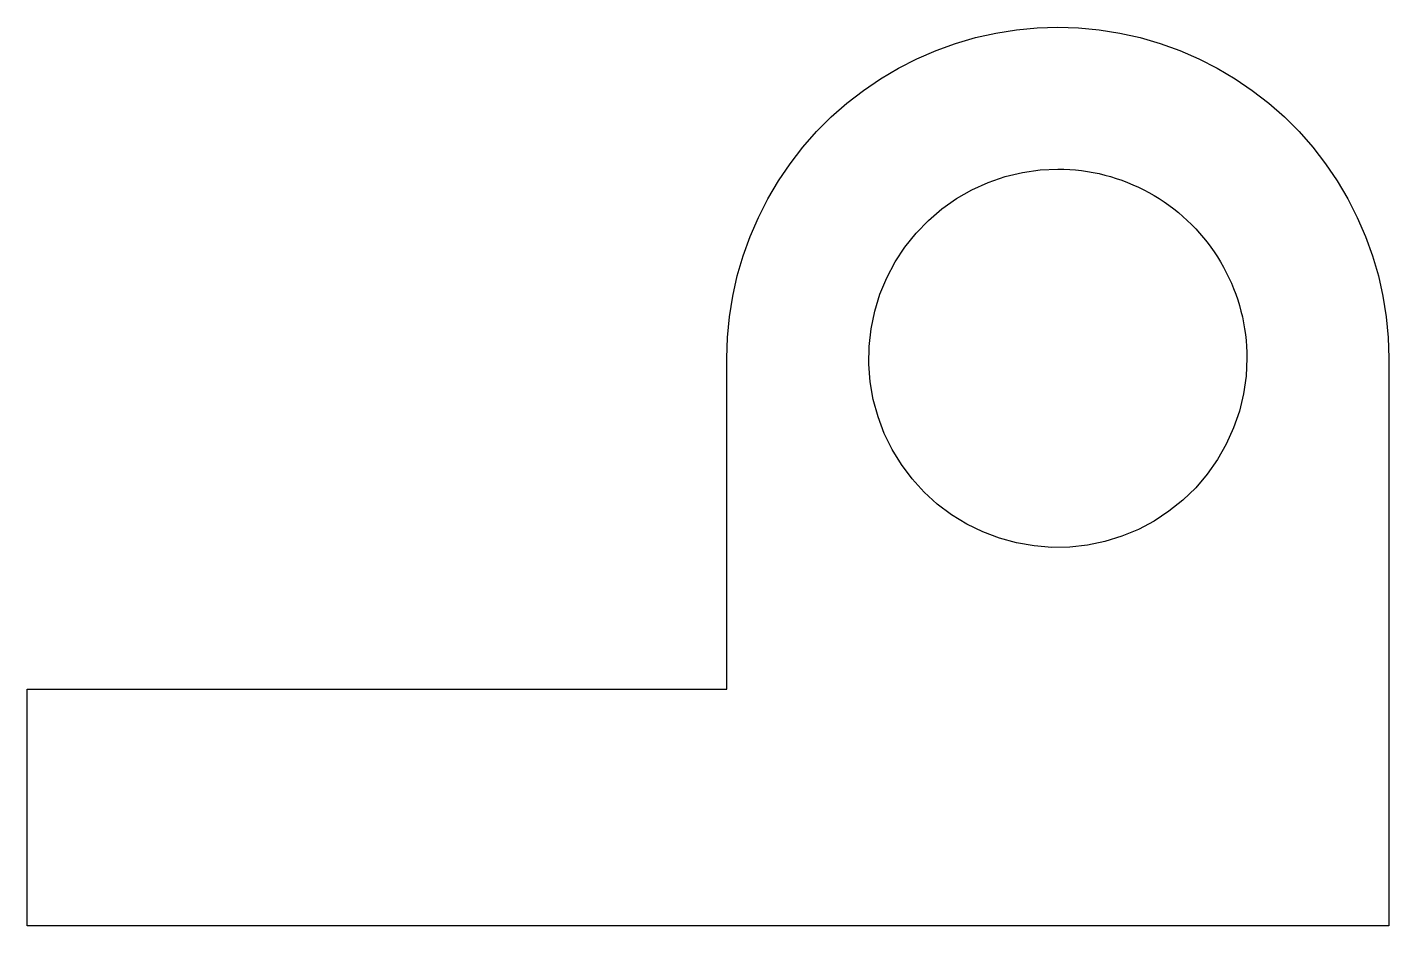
# Model space of a CAD drawing. Header units: metres. Extents: x -26.9 to 1.9, y 0 to 19.
import ezdxf

# ---------------------------------------------------------------- set-up
doc = ezdxf.new("R2010")
doc.units = ezdxf.units.M

msp = doc.modelspace()

# ---------------------------------------------------------------- linework, layer by layer
for points in [[(-12.1, 12), (-12.086, 12.44), (-12.045, 12.877), (-11.976, 13.312), (-11.88, 13.741), (-11.757, 14.163), (-11.608, 14.577), (-11.434, 14.98), (-11.234, 15.372), (-11.01, 15.751), (-10.763, 16.114), (-10.494, 16.462), (-10.203, 16.792), (-9.892, 17.103), (-9.562, 17.394), (-9.214, 17.663), (-8.851, 17.91), (-8.472, 18.134), (-8.08, 18.334), (-7.677, 18.508), (-7.263, 18.657), (-6.841, 18.78), (-6.412, 18.876), (-5.977, 18.945), (-5.54, 18.986), (-5.1, 19), (-4.66, 18.986), (-4.223, 18.945), (-3.788, 18.876), (-3.359, 18.78), (-2.937, 18.657), (-2.523, 18.508), (-2.12, 18.334), (-1.728, 18.134), (-1.349, 17.91), (-0.986, 17.663), (-0.638, 17.394), (-0.308, 17.103), (0.003, 16.792), (0.294, 16.462), (0.563, 16.114), (0.81, 15.751), (1.034, 15.372), (1.234, 14.98), (1.408, 14.577), (1.557, 14.163), (1.68, 13.741), (1.776, 13.312), (1.845, 12.877), (1.886, 12.44), (1.9, 12)], [(-1.1, 12), (-1.118, 11.624), (-1.171, 11.25), (-1.259, 10.884), (-1.381, 10.528), (-1.536, 10.184), (-1.723, 9.857), (-1.939, 9.548), (-2.184, 9.262), (-2.455, 9), (-2.749, 8.764), (-3.064, 8.557), (-3.397, 8.381), (-3.745, 8.236), (-4.105, 8.126), (-4.474, 8.049), (-4.849, 8.008), (-5.226, 8.002), (-5.601, 8.032), (-5.973, 8.096), (-6.336, 8.196), (-6.689, 8.329), (-7.027, 8.495), (-7.348, 8.692), (-7.65, 8.918), (-7.928, 9.172), (-8.182, 9.45), (-8.408, 9.752), (-8.605, 10.073), (-8.771, 10.411), (-8.904, 10.764), (-9.004, 11.127), (-9.068, 11.499), (-9.098, 11.874), (-9.092, 12.251), (-9.051, 12.626), (-8.974, 12.995), (-8.864, 13.355), (-8.719, 13.703), (-8.543, 14.036), (-8.336, 14.351), (-8.1, 14.645), (-7.838, 14.916), (-7.552, 15.161), (-7.243, 15.377), (-6.916, 15.564), (-6.572, 15.719), (-6.216, 15.841), (-5.85, 15.929), (-5.476, 15.982), (-5.1, 16)], [(-5.1, 16), (-4.974, 15.998), (-4.849, 15.992), (-4.724, 15.982), (-4.599, 15.968), (-4.474, 15.951), (-4.35, 15.929), (-4.227, 15.904), (-4.105, 15.874), (-3.984, 15.841), (-3.864, 15.804), (-3.745, 15.764), (-3.628, 15.719), (-3.511, 15.671), (-3.397, 15.619), (-3.284, 15.564), (-3.173, 15.505), (-3.064, 15.443), (-2.957, 15.377), (-2.852, 15.308), (-2.749, 15.236), (-2.648, 15.161), (-2.55, 15.082), (-2.455, 15), (-2.362, 14.916), (-2.272, 14.828), (-2.184, 14.738), (-2.1, 14.645), (-2.018, 14.55), (-1.939, 14.452), (-1.864, 14.351), (-1.792, 14.248), (-1.723, 14.143), (-1.657, 14.036), (-1.595, 13.927), (-1.536, 13.816), (-1.481, 13.703), (-1.429, 13.589), (-1.381, 13.472), (-1.336, 13.355), (-1.296, 13.236), (-1.259, 13.116), (-1.226, 12.995), (-1.196, 12.873), (-1.171, 12.75), (-1.149, 12.626), (-1.132, 12.501), (-1.118, 12.376), (-1.108, 12.251), (-1.102, 12.126), (-1.1, 12)], [(-12.1, 5), (-12.1, 5.14), (-12.1, 5.28), (-12.1, 5.42), (-12.1, 5.56), (-12.1, 5.7), (-12.1, 5.84), (-12.1, 5.98), (-12.1, 6.12), (-12.1, 6.26), (-12.1, 6.4), (-12.1, 6.54), (-12.1, 6.68), (-12.1, 6.82), (-12.1, 6.96), (-12.1, 7.1), (-12.1, 7.24), (-12.1, 7.38), (-12.1, 7.52), (-12.1, 7.66), (-12.1, 7.8), (-12.1, 7.94), (-12.1, 8.08), (-12.1, 8.22), (-12.1, 8.36), (-12.1, 8.5), (-12.1, 8.64), (-12.1, 8.78), (-12.1, 8.92), (-12.1, 9.06), (-12.1, 9.2), (-12.1, 9.34), (-12.1, 9.48), (-12.1, 9.62), (-12.1, 9.76), (-12.1, 9.9), (-12.1, 10.04), (-12.1, 10.18), (-12.1, 10.32), (-12.1, 10.46), (-12.1, 10.6), (-12.1, 10.74), (-12.1, 10.88), (-12.1, 11.02), (-12.1, 11.16), (-12.1, 11.3), (-12.1, 11.44), (-12.1, 11.58), (-12.1, 11.72), (-12.1, 11.86), (-12.1, 12)], [(-12.1, 5), (-12.1, 5.14), (-12.1, 5.28), (-12.1, 5.42), (-12.1, 5.56), (-12.1, 5.7), (-12.1, 5.84), (-12.1, 5.98), (-12.1, 6.12), (-12.1, 6.26), (-12.1, 6.4), (-12.1, 6.54), (-12.1, 6.68), (-12.1, 6.82), (-12.1, 6.96), (-12.1, 7.1), (-12.1, 7.24), (-12.1, 7.38), (-12.1, 7.52), (-12.1, 7.66), (-12.1, 7.8), (-12.1, 7.94), (-12.1, 8.08), (-12.1, 8.22), (-12.1, 8.36), (-12.1, 8.5), (-12.1, 8.64), (-12.1, 8.78), (-12.1, 8.92), (-12.1, 9.06), (-12.1, 9.2), (-12.1, 9.34), (-12.1, 9.48), (-12.1, 9.62), (-12.1, 9.76), (-12.1, 9.9), (-12.1, 10.04), (-12.1, 10.18), (-12.1, 10.32), (-12.1, 10.46), (-12.1, 10.6), (-12.1, 10.74), (-12.1, 10.88), (-12.1, 11.02), (-12.1, 11.16), (-12.1, 11.3), (-12.1, 11.44), (-12.1, 11.58), (-12.1, 11.72), (-12.1, 11.86), (-12.1, 12)], [(1.9, 12), (1.9, 11.76), (1.9, 11.52), (1.9, 11.28), (1.9, 11.04), (1.9, 10.8), (1.9, 10.56), (1.9, 10.32), (1.9, 10.08), (1.9, 9.84), (1.9, 9.6), (1.9, 9.36), (1.9, 9.12), (1.9, 8.88), (1.9, 8.64), (1.9, 8.4), (1.9, 8.16), (1.9, 7.92), (1.9, 7.68), (1.9, 7.44), (1.9, 7.2), (1.9, 6.96), (1.9, 6.72), (1.9, 6.48), (1.9, 6.24), (1.9, 6), (1.9, 5.76), (1.9, 5.52), (1.9, 5.28), (1.9, 5.04), (1.9, 4.8), (1.9, 4.56), (1.9, 4.32), (1.9, 4.08), (1.9, 3.84), (1.9, 3.6), (1.9, 3.36), (1.9, 3.12), (1.9, 2.88), (1.9, 2.64), (1.9, 2.4), (1.9, 2.16), (1.9, 1.92), (1.9, 1.68), (1.9, 1.44), (1.9, 1.2), (1.9, 0.96), (1.9, 0.72), (1.9, 0.48), (1.9, 0.24), (1.9, 0)], [(-26.9, 0), (-26.9, 0.1), (-26.9, 0.2), (-26.9, 0.3), (-26.9, 0.4), (-26.9, 0.5), (-26.9, 0.6), (-26.9, 0.7), (-26.9, 0.8), (-26.9, 0.9), (-26.9, 1), (-26.9, 1.1), (-26.9, 1.2), (-26.9, 1.3), (-26.9, 1.4), (-26.9, 1.5), (-26.9, 1.6), (-26.9, 1.7), (-26.9, 1.8), (-26.9, 1.9), (-26.9, 2), (-26.9, 2.1), (-26.9, 2.2), (-26.9, 2.3), (-26.9, 2.4), (-26.9, 2.5), (-26.9, 2.6), (-26.9, 2.7), (-26.9, 2.8), (-26.9, 2.9), (-26.9, 3), (-26.9, 3.1), (-26.9, 3.2), (-26.9, 3.3), (-26.9, 3.4), (-26.9, 3.5), (-26.9, 3.6), (-26.9, 3.7), (-26.9, 3.8), (-26.9, 3.9), (-26.9, 4), (-26.9, 4.1), (-26.9, 4.2), (-26.9, 4.3), (-26.9, 4.4), (-26.9, 4.5), (-26.9, 4.6), (-26.9, 4.7), (-26.9, 4.8), (-26.9, 4.9), (-26.9, 5)], [(-26.9, 5), (-26.604, 5), (-26.308, 5), (-26.012, 5), (-25.716, 5), (-25.42, 5), (-25.124, 5), (-24.828, 5), (-24.532, 5), (-24.236, 5), (-23.94, 5), (-23.644, 5), (-23.348, 5), (-23.052, 5), (-22.756, 5), (-22.46, 5), (-22.164, 5), (-21.868, 5), (-21.572, 5), (-21.276, 5), (-20.98, 5), (-20.684, 5), (-20.388, 5), (-20.092, 5), (-19.796, 5), (-19.5, 5), (-19.204, 5), (-18.908, 5), (-18.612, 5), (-18.316, 5), (-18.02, 5), (-17.724, 5), (-17.428, 5), (-17.132, 5), (-16.836, 5), (-16.54, 5), (-16.244, 5), (-15.948, 5), (-15.652, 5), (-15.356, 5), (-15.06, 5), (-14.764, 5), (-14.468, 5), (-14.172, 5), (-13.876, 5), (-13.58, 5), (-13.284, 5), (-12.988, 5), (-12.692, 5), (-12.396, 5), (-12.1, 5)], [(-20, 5), (-19.842, 5), (-19.684, 5), (-19.526, 5), (-19.368, 5), (-19.21, 5), (-19.052, 5), (-18.894, 5), (-18.736, 5), (-18.578, 5), (-18.42, 5), (-18.262, 5), (-18.104, 5), (-17.946, 5), (-17.788, 5), (-17.63, 5), (-17.472, 5), (-17.314, 5), (-17.156, 5), (-16.998, 5), (-16.84, 5), (-16.682, 5), (-16.524, 5), (-16.366, 5), (-16.208, 5), (-16.05, 5), (-15.892, 5), (-15.734, 5), (-15.576, 5), (-15.418, 5), (-15.26, 5), (-15.102, 5), (-14.944, 5), (-14.786, 5), (-14.628, 5), (-14.47, 5), (-14.312, 5), (-14.154, 5), (-13.996, 5), (-13.838, 5), (-13.68, 5), (-13.522, 5), (-13.364, 5), (-13.206, 5), (-13.048, 5), (-12.89, 5), (-12.732, 5), (-12.574, 5), (-12.416, 5), (-12.258, 5), (-12.1, 5)], [(1.9, 0), (1.324, 0), (0.748, 0), (0.172, 0), (-0.404, 0), (-0.98, 0), (-1.556, 0), (-2.132, 0), (-2.708, 0), (-3.284, 0), (-3.86, 0), (-4.436, 0), (-5.012, 0), (-5.588, 0), (-6.164, 0), (-6.74, 0), (-7.316, 0), (-7.892, 0), (-8.468, 0), (-9.044, 0), (-9.62, 0), (-10.196, 0), (-10.772, 0), (-11.348, 0), (-11.924, 0), (-12.5, 0), (-13.076, 0), (-13.652, 0), (-14.228, 0), (-14.804, 0), (-15.38, 0), (-15.956, 0), (-16.532, 0), (-17.108, 0), (-17.684, 0), (-18.26, 0), (-18.836, 0), (-19.412, 0), (-19.988, 0), (-20.564, 0), (-21.14, 0), (-21.716, 0), (-22.292, 0), (-22.868, 0), (-23.444, 0), (-24.02, 0), (-24.596, 0), (-25.172, 0), (-25.748, 0), (-26.324, 0), (-26.9, 0)]]:
    msp.add_lwpolyline(points)

doc.saveas('drawing.dxf')
